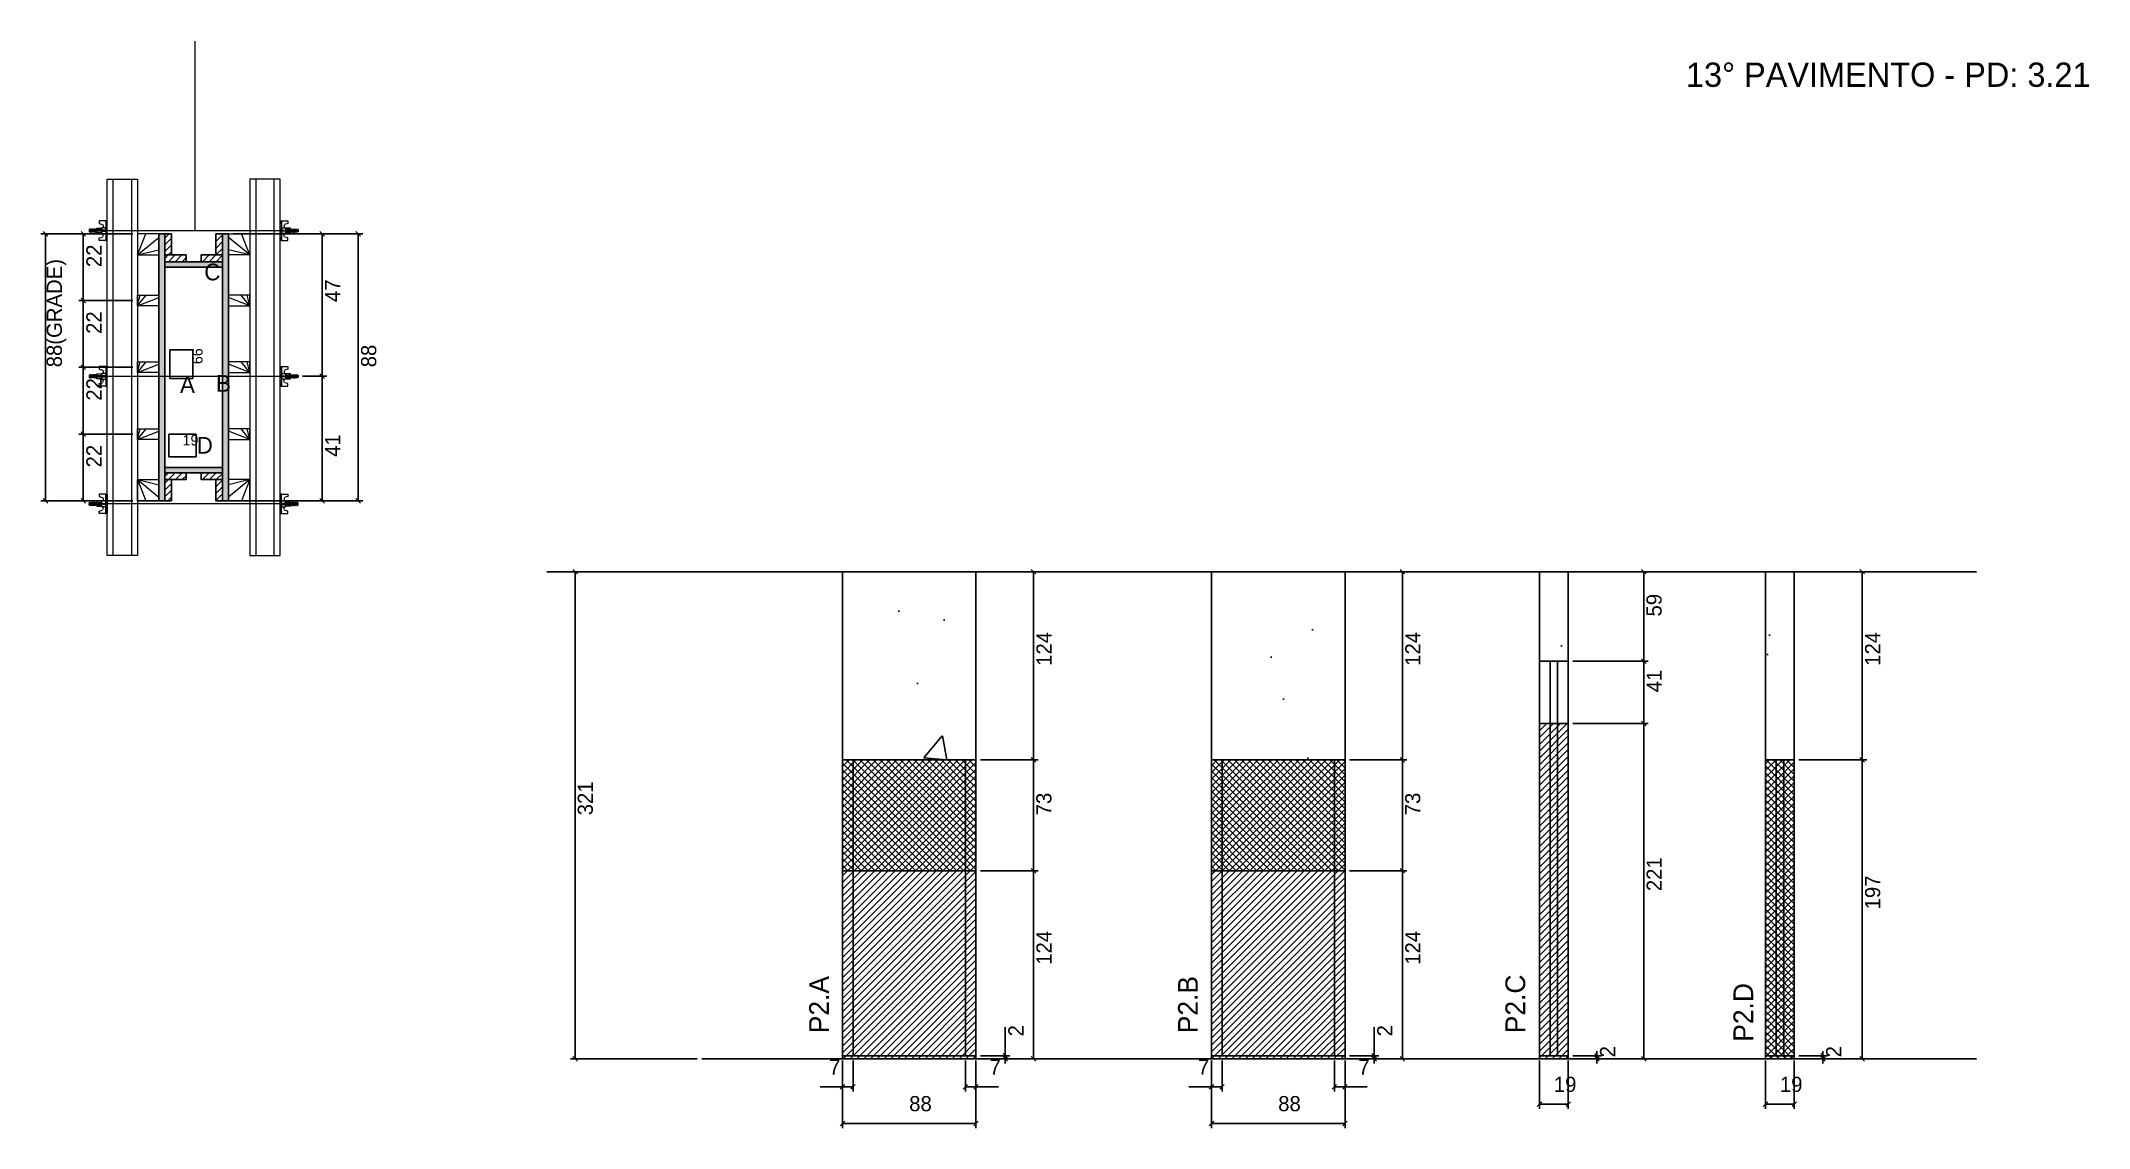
# Model space of a CAD drawing. Header units: metres. Extents: x 6096 to 7445, y 12142 to 12859.
import ezdxf

# ---------------------------------------------------------------- set-up
doc = ezdxf.new("R2010")
doc.units = ezdxf.units.M
for name, color, linetype in [('00 - FELIPE', 7, 'Continuous'), ('CHAPA', 7, 'Continuous'), ('COTA', 7, 'Continuous'), ('Hachura', 7, 'Continuous'), ('Madeira', 7, 'Continuous'), ('NIVEL 2° PAV.', 7, 'Continuous'), ('NOMENCLATURA', 7, 'Continuous'), ('Nível', 7, 'Continuous'), ('Painéis', 7, 'Continuous'), ('Perfil Metálico', 7, 'Continuous'), ('SARR_2.2x7', 7, 'Continuous'), ('SARRAFO', 7, 'Continuous'), ('Texto Seção', 7, 'Continuous'), ('TEXTO_GERAL', 7, 'Continuous')]:
    doc.layers.add(name, color=color, linetype=linetype)

msp = doc.modelspace()

# ---------------------------------------------------------------- hatches: boundary and pattern name
at = {"layer": 'COTA'}
h = msp.add_hatch(dxfattribs=at)
h.set_pattern_fill('AR-CONC')
h.paths.add_polyline_path([(6624, 12384.8), (6712, 12384.8), (6712, 12508.8), (6624, 12508.8), (6624, 12384.8)])
h = msp.add_hatch(dxfattribs=at)
h.set_pattern_fill('AR-CONC')
h.paths.add_polyline_path([(6867.1, 12384.8), (6955.1, 12384.8), (6955.1, 12508.8), (6867.1, 12508.8), (6867.1, 12384.8)])
h = msp.add_hatch(dxfattribs=at)
h.set_pattern_fill('AR-CONC')
h.paths.add_polyline_path([(7083.2, 12449.8), (7102.2, 12449.8), (7102.2, 12508.8), (7083.2, 12508.8), (7083.2, 12449.8)])
h = msp.add_hatch(dxfattribs=at)
h.set_pattern_fill('AR-CONC')
h.paths.add_polyline_path([(7251.1, 12384.8), (7251.1, 12508.8), (7232.1, 12508.8), (7232.1, 12384.8), (7251.1, 12384.8)])
at = {"layer": 'Hachura'}
h = msp.add_hatch(color=7, dxfattribs=at)
h.dxf.hatch_style = 1
h.paths.add_polyline_path([(6177.6, 12731.5), (6173.6, 12731.5), (6173.6, 12555.5), (6177.6, 12555.5), (6177.6, 12731.5)])
h = msp.add_hatch(dxfattribs=at)
h.set_pattern_fill('ANSI31')
h.paths.add_polyline_path([(6177.6, 12717.5), (6182, 12717.5), (6182, 12731.5), (6177.6, 12731.5), (6177.6, 12717.5)])
h = msp.add_hatch(dxfattribs=at)
h.set_pattern_fill('ANSI31')
h.paths.add_polyline_path([(6215.6, 12717.5), (6211.2, 12717.5), (6211.2, 12731.5), (6215.6, 12731.5), (6215.6, 12717.5)])
h = msp.add_hatch(color=7, dxfattribs=at)
h.dxf.hatch_style = 1
h.paths.add_polyline_path([(6215.6, 12731.5), (6219.6, 12731.5), (6219.6, 12555.5), (6215.6, 12555.5), (6215.6, 12731.5)])
h = msp.add_hatch(dxfattribs=at)
h.set_pattern_fill('ANSI31')
h.paths.add_polyline_path([(6177.6, 12713.1), (6177.6, 12717.5), (6191.6, 12717.5), (6191.6, 12713.1), (6177.6, 12713.1)])
h = msp.add_hatch(color=7, dxfattribs=at)
h.dxf.hatch_style = 1
h.paths.add_polyline_path([(6215.6, 12709.5), (6215.6, 12713.1), (6177.6, 12713.1), (6177.6, 12709.5), (6215.6, 12709.5)])
h = msp.add_hatch(color=7, dxfattribs=at)
h.dxf.hatch_style = 1
h.paths.add_polyline_path([(6215.6, 12709.5), (6215.6, 12713.1), (6177.6, 12713.1), (6177.6, 12709.5), (6215.6, 12709.5)])
h = msp.add_hatch(dxfattribs=at)
h.set_pattern_fill('ANSI31')
h.paths.add_polyline_path([(6215.6, 12713.1), (6215.6, 12717.5), (6201.6, 12717.5), (6201.6, 12713.1), (6215.6, 12713.1)])
h = msp.add_hatch(color=7, dxfattribs=at)
h.dxf.hatch_style = 1
h.paths.add_polyline_path([(6215.6, 12573.9), (6215.6, 12577.5), (6177.6, 12577.5), (6177.6, 12573.9), (6215.6, 12573.9)])
h = msp.add_hatch(color=7, dxfattribs=at)
h.dxf.hatch_style = 1
h.paths.add_polyline_path([(6215.6, 12573.9), (6215.6, 12577.5), (6177.6, 12577.5), (6177.6, 12573.9), (6215.6, 12573.9)])
h = msp.add_hatch(dxfattribs=at)
h.set_pattern_fill('ANSI31')
h.paths.add_polyline_path([(6177.6, 12569.5), (6177.6, 12573.9), (6191.6, 12573.9), (6191.6, 12569.5), (6177.6, 12569.5)])
h = msp.add_hatch(dxfattribs=at)
h.set_pattern_fill('ANSI31')
h.paths.add_polyline_path([(6177.6, 12569.5), (6182, 12569.5), (6182, 12555.5), (6177.6, 12555.5), (6177.6, 12569.5)])
h = msp.add_hatch(dxfattribs=at)
h.set_pattern_fill('ANSI31')
h.paths.add_polyline_path([(6215.6, 12569.5), (6215.6, 12573.9), (6201.6, 12573.9), (6201.6, 12569.5), (6215.6, 12569.5)])
h = msp.add_hatch(dxfattribs=at)
h.set_pattern_fill('ANSI31')
h.paths.add_polyline_path([(6215.6, 12569.5), (6211.2, 12569.5), (6211.2, 12555.5), (6215.6, 12555.5), (6215.6, 12569.5)])
h = msp.add_hatch(dxfattribs=at)
h.set_pattern_fill('ANSI31')
h.paths.add_polyline_path([(7102.2, 12187.8), (7102.2, 12408.8), (7083.2, 12408.8), (7083.2, 12187.8), (7102.2, 12187.8)])
h = msp.add_hatch(dxfattribs=at)
h.set_pattern_fill('ANSI37')
h.paths.add_polyline_path([(6624, 12384.8), (6624, 12311.8), (6712, 12311.8), (6712, 12384.8), (6624, 12384.8)])
h = msp.add_hatch(dxfattribs=at)
h.set_pattern_fill('ANSI37')
h.paths.add_polyline_path([(6867.1, 12384.8), (6867.1, 12311.8), (6955.1, 12311.8), (6955.1, 12384.8), (6867.1, 12384.8)])
h = msp.add_hatch(dxfattribs=at)
h.set_pattern_fill('ANSI37')
h.paths.add_polyline_path([(7251.1, 12187.8), (7251.1, 12384.8), (7232.1, 12384.8), (7232.1, 12187.8), (7251.1, 12187.8)])
h = msp.add_hatch(dxfattribs=at)
h.set_pattern_fill('ANSI31')
h.paths.add_polyline_path([(6712, 12187.8), (6712, 12311.8), (6624, 12311.8), (6624, 12187.8), (6712, 12187.8)])
h = msp.add_hatch(dxfattribs=at)
h.set_pattern_fill('ANSI31')
h.paths.add_polyline_path([(6955.1, 12311.8), (6867.1, 12311.8), (6867.1, 12187.8), (6955.1, 12187.8), (6955.1, 12311.8)])

# ---------------------------------------------------------------- linework, layer by layer
at = {"layer": '00 - FELIPE', "color": 4, "lineweight": 25}
for p, q in [((7106.3, 12449.8), (7154.9, 12449.8)), ((7151.9, 12408.8), (7151.9, 12449.8)), ((7106.3, 12408.8), (7154.9, 12408.8))]:
    msp.add_line(p, q, dxfattribs=at)
at = {"layer": '00 - FELIPE', "color": 0, "lineweight": 25}
for p, q in [((7153.4, 12448.3), (7150.4, 12451.3)), ((7150.4, 12410.3), (7153.4, 12407.3))]:
    msp.add_line(p, q, dxfattribs=at)
at = {"layer": 'CHAPA', "color": 1, "lineweight": 25}
for points in [[(6177.6, 12731.5), (6173.6, 12731.5), (6173.6, 12555.5), (6177.6, 12555.5)], [(6177.6, 12731.5), (6173.6, 12731.5), (6173.6, 12555.5), (6177.6, 12555.5)], [(6215.6, 12731.5), (6219.6, 12731.5), (6219.6, 12555.5), (6215.6, 12555.5)], [(6215.6, 12731.5), (6219.6, 12731.5), (6219.6, 12555.5), (6215.6, 12555.5)], [(6215.6, 12709.5), (6215.6, 12713.1), (6177.6, 12713.1), (6177.6, 12709.5)], [(6215.6, 12709.5), (6215.6, 12713.1), (6177.6, 12713.1), (6177.6, 12709.5)], [(6215.6, 12573.9), (6215.6, 12577.5), (6177.6, 12577.5), (6177.6, 12573.9)], [(6215.6, 12573.9), (6215.6, 12577.5), (6177.6, 12577.5), (6177.6, 12573.9)]]:
    msp.add_lwpolyline(points, close=True, dxfattribs=at)
at = {"layer": 'COTA', "color": 241, "lineweight": 25}
for p, q in [((6156.6, 12731.5), (6096, 12731.5)), ((6099, 12555.5), (6099, 12731.5)), ((6156.6, 12731.5), (6120.9, 12731.5)), ((6123.9, 12731.5), (6123.9, 12687.5)), ((6222.6, 12731.5), (6308, 12731.5)), ((6256.6, 12731.5), (6284.3, 12731.5)), ((6281.3, 12731.5), (6281.3, 12637.6)), ((6305, 12555.5), (6305, 12731.5)), ((6156.6, 12687.5), (6120.9, 12687.5)), ((6156.6, 12687.5), (6120.9, 12687.5)), ((6123.9, 12687.5), (6123.9, 12643.5)), ((6156.6, 12643.5), (6120.9, 12643.5)), ((6156.6, 12643.5), (6120.9, 12643.5)), ((6123.9, 12643.5), (6123.9, 12599.5)), ((6268.4, 12637.6), (6284.3, 12637.6)), ((6268.4, 12637.6), (6284.3, 12637.6)), ((6281.3, 12555.5), (6281.3, 12637.6)), ((6156.6, 12599.5), (6120.9, 12599.5)), ((6156.6, 12599.5), (6120.9, 12599.5)), ((6123.9, 12599.5), (6123.9, 12555.5)), ((6156.6, 12555.5), (6096, 12555.5)), ((6156.6, 12555.5), (6120.9, 12555.5)), ((6222.6, 12555.5), (6308, 12555.5)), ((6256.6, 12555.5), (6284.3, 12555.5)), ((6712, 12508.8), (6624, 12508.8)), ((6624, 12384.8), (6624, 12508.8)), ((6712, 12384.8), (6712, 12508.8)), ((6955.1, 12508.8), (6867.1, 12508.8)), ((6867.1, 12384.8), (6867.1, 12508.8)), ((6955.1, 12384.8), (6955.1, 12508.8))]:
    msp.add_line(p, q, dxfattribs=at)
at = {"layer": 'COTA', "color": 0, "lineweight": 25}
for p, q in [((6100.5, 12730), (6097.5, 12733)), ((6125.4, 12730), (6122.4, 12733)), ((6282.8, 12730), (6279.8, 12733)), ((6306.5, 12730), (6303.5, 12733)), ((6122.4, 12689), (6125.4, 12686)), ((6125.4, 12686), (6122.4, 12689)), ((6122.4, 12645), (6125.4, 12642)), ((6125.4, 12642), (6122.4, 12645)), ((6282.8, 12636.1), (6279.8, 12639.1)), ((6279.8, 12639.1), (6282.8, 12636.1)), ((6122.4, 12601), (6125.4, 12598)), ((6125.4, 12598), (6122.4, 12601)), ((6097.5, 12557), (6100.5, 12554)), ((6122.4, 12557), (6125.4, 12554)), ((6279.8, 12557), (6282.8, 12554)), ((6303.5, 12557), (6306.5, 12554)), ((6751.4, 12507.3), (6748.4, 12510.3)), ((6994.4, 12507.3), (6991.4, 12510.3)), ((7153.4, 12507.3), (7150.4, 12510.3)), ((7297.3, 12507.3), (7294.3, 12510.3)), ((7150.4, 12451.3), (7153.4, 12448.3)), ((7153.4, 12407.3), (7150.4, 12410.3)), ((6751.4, 12383.3), (6748.4, 12386.3)), ((6748.4, 12386.3), (6751.4, 12383.3)), ((6994.4, 12383.3), (6991.4, 12386.3)), ((6991.4, 12386.3), (6994.4, 12383.3)), ((7294.3, 12386.3), (7297.3, 12383.3)), ((7297.3, 12383.3), (7294.3, 12386.3)), ((6748.4, 12313.3), (6751.4, 12310.3)), ((6751.4, 12310.3), (6748.4, 12313.3)), ((6991.4, 12313.3), (6994.4, 12310.3)), ((6994.4, 12310.3), (6991.4, 12313.3)), ((6729.8, 12191.3), (6732.8, 12188.3)), ((6732.8, 12186.3), (6729.8, 12189.3)), ((6748.4, 12189.3), (6751.4, 12186.3)), ((6972.8, 12191.3), (6975.8, 12188.3)), ((6975.8, 12186.3), (6972.8, 12189.3)), ((6991.4, 12189.3), (6994.4, 12186.3)), ((7119.6, 12191.3), (7122.6, 12188.3)), ((7122.6, 12186.3), (7119.6, 12189.3)), ((7150.4, 12189.3), (7153.4, 12186.3)), ((7268.5, 12191.3), (7271.5, 12188.3)), ((7271.5, 12186.3), (7268.5, 12189.3)), ((7294.3, 12189.3), (7297.3, 12186.3)), ((6625.5, 12170.8), (6622.5, 12167.8)), ((6629.5, 12167.8), (6632.5, 12170.8)), ((6706.5, 12170.8), (6703.5, 12167.8)), ((6710.5, 12167.8), (6713.5, 12170.8)), ((6868.6, 12170.8), (6865.6, 12167.8)), ((6872.6, 12167.8), (6875.6, 12170.8)), ((6949.6, 12170.8), (6946.6, 12167.8)), ((6953.6, 12167.8), (6956.6, 12170.8)), ((7084.7, 12159.4), (7081.7, 12156.4)), ((7100.7, 12156.4), (7103.7, 12159.4)), ((7233.6, 12159.4), (7230.6, 12156.4)), ((7249.6, 12156.4), (7252.6, 12159.4)), ((6625.5, 12146.7), (6622.5, 12143.7)), ((6710.5, 12143.7), (6713.5, 12146.7)), ((6868.6, 12146.7), (6865.6, 12143.7)), ((6953.6, 12143.7), (6956.6, 12146.7))]:
    msp.add_line(p, q, dxfattribs=at)
at = {"layer": 'COTA', "color": 180, "lineweight": 25}
for p, q in [((6196, 12655.1), (6181, 12655.1)), ((6181, 12655.1), (6181, 12636.1)), ((6196, 12636.1), (6196, 12655.1)), ((6181, 12636.1), (6196, 12636.1)), ((6198.3, 12599.5), (6180.3, 12599.5)), ((6180.3, 12599.5), (6180.3, 12584.5)), ((6198.3, 12584.5), (6198.3, 12599.5)), ((6180.3, 12584.5), (6198.3, 12584.5))]:
    msp.add_line(p, q, dxfattribs=at)
at = {"layer": 'COTA', "color": 4, "lineweight": 25}
for p, q in [((6715, 12508.8), (6752.9, 12508.8)), ((6749.9, 12384.8), (6749.9, 12508.8)), ((6958.1, 12508.8), (6995.9, 12508.8)), ((6992.9, 12384.8), (6992.9, 12508.8)), ((7105.2, 12508.8), (7154.9, 12508.8)), ((7151.9, 12449.8), (7151.9, 12508.8)), ((7254.1, 12508.8), (7298.8, 12508.8)), ((7295.8, 12384.8), (7295.8, 12508.8)), ((7105.2, 12449.8), (7154.9, 12449.8)), ((7105.2, 12408.8), (7154.9, 12408.8)), ((7151.9, 12187.8), (7151.9, 12408.8)), ((6715, 12384.8), (6752.9, 12384.8)), ((6715, 12384.8), (6752.9, 12384.8)), ((6749.9, 12311.8), (6749.9, 12384.8)), ((6958.1, 12384.8), (6995.9, 12384.8)), ((6958.1, 12384.8), (6995.9, 12384.8)), ((6992.9, 12311.8), (6992.9, 12384.8)), ((7254.1, 12384.8), (7298.8, 12384.8)), ((7254.1, 12384.8), (7298.8, 12384.8)), ((7295.8, 12187.8), (7295.8, 12384.8)), ((6715, 12311.8), (6752.9, 12311.8)), ((6715, 12311.8), (6752.9, 12311.8)), ((6749.9, 12187.8), (6749.9, 12311.8)), ((6958.1, 12311.8), (6995.9, 12311.8)), ((6958.1, 12311.8), (6995.9, 12311.8)), ((6992.9, 12187.8), (6992.9, 12311.8)), ((6731.3, 12189.8), (6731.3, 12208.6)), ((6974.3, 12189.8), (6974.3, 12208.6)), ((6624, 12186.8), (6624, 12142.2)), ((6624, 12184.8), (6624, 12166.3)), ((6631, 12186.8), (6631, 12166.3)), ((6705, 12186.8), (6705, 12166.3)), ((6712, 12186.8), (6712, 12142.2)), ((6712, 12184.8), (6712, 12166.3)), ((6715, 12189.8), (6734.3, 12189.8)), ((6715, 12187.8), (6734.3, 12187.8)), ((6715, 12187.8), (6752.9, 12187.8)), ((6731.3, 12187.8), (6731.3, 12189.8)), ((6731.3, 12187.8), (6731.3, 12184.8)), ((6867.1, 12186.8), (6867.1, 12142.2)), ((6867.1, 12184.8), (6867.1, 12166.3)), ((6874.1, 12186.8), (6874.1, 12166.3)), ((6948.1, 12186.8), (6948.1, 12166.3)), ((6955.1, 12186.8), (6955.1, 12142.2)), ((6955.1, 12184.8), (6955.1, 12166.3)), ((6958.1, 12189.8), (6977.3, 12189.8)), ((6958.1, 12187.8), (6977.3, 12187.8)), ((6958.1, 12187.8), (6995.9, 12187.8)), ((6974.3, 12187.8), (6974.3, 12189.8)), ((6974.3, 12187.8), (6974.3, 12184.8)), ((7083.2, 12186.8), (7083.2, 12154.9)), ((7102.2, 12186.8), (7102.2, 12154.9)), ((7105.2, 12189.8), (7124.1, 12189.8)), ((7105.2, 12187.8), (7124.1, 12187.8)), ((7105.2, 12187.8), (7154.9, 12187.8)), ((7121.1, 12189.8), (7121.1, 12192.8)), ((7121.1, 12187.8), (7121.1, 12189.8)), ((7121.1, 12187.8), (7121.1, 12184.8)), ((7232.1, 12186.8), (7232.1, 12154.9)), ((7251.1, 12186.8), (7251.1, 12154.9)), ((7254.1, 12189.8), (7273, 12189.8)), ((7254.1, 12187.8), (7273, 12187.8)), ((7254.1, 12187.8), (7298.8, 12187.8)), ((7270, 12189.8), (7270, 12192.8)), ((7270, 12187.8), (7270, 12189.8)), ((7270, 12187.8), (7270, 12184.8)), ((6624, 12169.3), (6609.3, 12169.3)), ((6631, 12169.3), (6624, 12169.3)), ((6705, 12169.3), (6712, 12169.3)), ((6712, 12169.3), (6726.8, 12169.3)), ((6867.1, 12169.3), (6852.3, 12169.3)), ((6874.1, 12169.3), (6867.1, 12169.3)), ((6948.1, 12169.3), (6955.1, 12169.3)), ((6955.1, 12169.3), (6969.8, 12169.3)), ((7083.2, 12157.9), (7102.2, 12157.9)), ((7232.1, 12157.9), (7251.1, 12157.9)), ((6712, 12145.2), (6624, 12145.2)), ((6955.1, 12145.2), (6867.1, 12145.2))]:
    msp.add_line(p, q, dxfattribs=at)
at = {"layer": 'COTA', "color": 241, "lineweight": 25}
for points in [[(7102.2, 12449.8), (7102.2, 12508.8), (7083.2, 12508.8), (7083.2, 12449.8)], [(7251.1, 12384.8), (7251.1, 12508.8), (7232.1, 12508.8), (7232.1, 12384.8)]]:
    msp.add_lwpolyline(points, dxfattribs=at)
at = {"layer": 'Hachura', "color": 0, "lineweight": 9}
for p, q in [((6139.6, 12740), (6134.4, 12740)), ((6134.4, 12740), (6134.4, 12738.3)), ((6134.4, 12738.3), (6136.6, 12737.7)), ((6136.9, 12737.4), (6136.9, 12735.5)), ((6138.6, 12739.8), (6139.6, 12739.8)), ((6138.6, 12739.6), (6139.6, 12739.6)), ((6138.6, 12739.3), (6139.6, 12739.3)), ((6138.6, 12738.8), (6139.6, 12738.8)), ((6138.6, 12738), (6139.6, 12738)), ((6138.7, 12740), (6138.7, 12727.1)), ((6138.7, 12740), (6138.7, 12734.8)), ((6139.6, 12727.1), (6139.6, 12740)), ((6253.6, 12727.1), (6253.6, 12740)), ((6253.6, 12740), (6258.7, 12740)), ((6254.5, 12739.8), (6253.6, 12739.8)), ((6254.5, 12739.6), (6253.6, 12739.6)), ((6254.5, 12739.3), (6253.6, 12739.3)), ((6254.5, 12738.8), (6253.6, 12738.8)), ((6254.5, 12738), (6253.6, 12738)), ((6254.5, 12740), (6254.5, 12727.1)), ((6254.5, 12740), (6254.5, 12734.8)), ((6256.3, 12737.4), (6256.3, 12735.5)), ((6258.7, 12738.3), (6256.5, 12737.7)), ((6258.7, 12740), (6258.7, 12738.3)), ((6128.1, 12734.6), (6127.8, 12734.2)), ((6127.8, 12734.2), (6127.8, 12733)), ((6128.1, 12732.6), (6127.8, 12733)), ((6128.4, 12734.6), (6128.1, 12734.6)), ((6128.1, 12732.6), (6128.1, 12734.6)), ((6128.7, 12732.6), (6128.1, 12733.9)), ((6128.7, 12732.5), (6128.1, 12733.7)), ((6128.1, 12733.1), (6128.4, 12732.5)), ((6128.1, 12732.9), (6128.2, 12732.6)), ((6128.4, 12734.6), (6129.4, 12732.6)), ((6128.4, 12734.6), (6129.4, 12732.6)), ((6128.5, 12734.6), (6129.6, 12732.5)), ((6129.8, 12732.5), (6128.7, 12734.7)), ((6128.7, 12732.6), (6129.4, 12732.6)), ((6129.6, 12734.6), (6128.9, 12734.6)), ((6129.9, 12732.6), (6128.9, 12734.6)), ((6129.6, 12734.6), (6130.5, 12732.6)), ((6129.7, 12734.6), (6130.7, 12732.5)), ((6131, 12732.5), (6129.9, 12734.7)), ((6130.5, 12732.6), (6129.9, 12732.6)), ((6130.7, 12734.6), (6130.1, 12734.6)), ((6131.1, 12732.6), (6130.1, 12734.6)), ((6130.3, 12734.6), (6130.1, 12734.6)), ((6130.7, 12734.6), (6131.7, 12732.6)), ((6130.8, 12734.6), (6131.9, 12732.5)), ((6132.1, 12732.5), (6131.1, 12734.7)), ((6131.3, 12732.6), (6131.1, 12732.6)), ((6131.9, 12734.6), (6131.2, 12734.6)), ((6132.2, 12732.6), (6131.2, 12734.6)), ((6131.3, 12732.6), (6131.7, 12732.6)), ((6131.9, 12734.6), (6132.9, 12732.6)), ((6132.9, 12733.4), (6132.2, 12734.7)), ((6132.2, 12732.6), (6132.9, 12732.6)), ((6132.9, 12733.7), (6132.4, 12734.6)), ((6132.9, 12734.6), (6132.4, 12734.6)), ((6132.9, 12731.9), (6132.9, 12735.2)), ((6132.9, 12731.9), (6132.9, 12735.2)), ((6132.9, 12735.2), (6136.1, 12735.2)), ((6132.9, 12734.2), (6136.1, 12734.2)), ((6132.9, 12732.6), (6136.1, 12732.6)), ((6136.1, 12731.9), (6132.9, 12731.9)), ((6134.4, 12728.8), (6136.6, 12729.3)), ((6134.4, 12727.1), (6134.4, 12728.8)), ((6138.7, 12727.1), (6134.4, 12727.1)), ((6136.1, 12735.5), (6136.1, 12731.6)), ((6138.7, 12735.5), (6136.1, 12735.5)), ((6136.1, 12731.6), (6136.1, 12731.9)), ((6136.1, 12731.6), (6136.1, 12731.9)), ((6136.1, 12731.6), (6138.7, 12731.6)), ((6138.7, 12733.8), (6136.7, 12733.8)), ((6136.7, 12733.3), (6138.7, 12733.3)), ((6136.9, 12729.7), (6136.9, 12731.6)), ((6138.6, 12736.6), (6139.6, 12736.6)), ((6138.6, 12730.5), (6139.6, 12730.5)), ((6138.6, 12729.1), (6139.6, 12729.1)), ((6138.6, 12728.2), (6139.6, 12728.2)), ((6138.6, 12727.8), (6139.6, 12727.8)), ((6138.6, 12727.4), (6139.6, 12727.4)), ((6138.6, 12727.2), (6139.6, 12727.2)), ((6138.7, 12733.5), (6138.7, 12735.5)), ((6138.7, 12734.8), (6138.7, 12734.2)), ((6138.7, 12733.5), (6139.6, 12733.5)), ((6138.7, 12727.1), (6139.6, 12727.1)), ((6139, 12734.5), (6138.8, 12734.5)), ((6138.8, 12732.6), (6139.2, 12732.6)), ((6139.4, 12734.5), (6139, 12734.5)), ((6139.6, 12728), (6139.6, 12735.9)), ((6254.5, 12736.6), (6253.6, 12736.6)), ((6253.6, 12728), (6253.6, 12735.9)), ((6254.5, 12733.5), (6253.6, 12733.5)), ((6254.5, 12730.5), (6253.6, 12730.5)), ((6254.5, 12729.1), (6253.6, 12729.1)), ((6254.5, 12728.2), (6253.6, 12728.2)), ((6254.5, 12727.8), (6253.6, 12727.8)), ((6254.5, 12727.4), (6253.6, 12727.4)), ((6254.5, 12727.2), (6253.6, 12727.2)), ((6254.5, 12727.1), (6253.6, 12727.1)), ((6253.7, 12734.5), (6254.2, 12734.5)), ((6254.3, 12732.6), (6253.9, 12732.6)), ((6254.2, 12734.5), (6254.4, 12734.5)), ((6254.5, 12733.5), (6254.5, 12735.5)), ((6254.5, 12735.5), (6257.1, 12735.5)), ((6254.5, 12734.8), (6254.5, 12734.2)), ((6254.5, 12733.8), (6256.5, 12733.8)), ((6256.5, 12733.3), (6254.5, 12733.3)), ((6257.1, 12731.6), (6254.5, 12731.6)), ((6254.5, 12727.1), (6258.7, 12727.1)), ((6256.3, 12729.7), (6256.3, 12731.6)), ((6258.7, 12728.8), (6256.5, 12729.3)), ((6257.1, 12735.5), (6257.1, 12731.6)), ((6260.3, 12735.2), (6257.1, 12735.2)), ((6260.3, 12734.2), (6257.1, 12734.2)), ((6260.3, 12732.6), (6257.1, 12732.6)), ((6257.1, 12731.9), (6260.3, 12731.9)), ((6257.1, 12731.6), (6257.1, 12731.9)), ((6257.1, 12731.6), (6257.1, 12731.9)), ((6258.7, 12727.1), (6258.7, 12728.8)), ((6260.2, 12731.9), (6260.2, 12735.2)), ((6260.3, 12731.9), (6260.3, 12735.2)), ((6260.3, 12733.4), (6260.9, 12734.7)), ((6261.2, 12734.6), (6260.3, 12732.6)), ((6260.3, 12733.7), (6260.7, 12734.6)), ((6260.3, 12734.6), (6260.7, 12734.6)), ((6260.9, 12732.6), (6260.3, 12732.6)), ((6260.9, 12732.6), (6261.9, 12734.6)), ((6261, 12732.5), (6262.1, 12734.7)), ((6261.2, 12734.6), (6261.9, 12734.6)), ((6262.3, 12734.6), (6261.2, 12732.5)), ((6262.4, 12734.6), (6261.4, 12732.6)), ((6261.9, 12732.6), (6261.4, 12732.6)), ((6261.9, 12732.6), (6262.1, 12732.6)), ((6262.1, 12732.6), (6263, 12734.6)), ((6262.2, 12732.5), (6263.2, 12734.7)), ((6262.4, 12734.6), (6263, 12734.6)), ((6263.5, 12734.6), (6262.4, 12732.5)), ((6263.6, 12734.6), (6262.6, 12732.6)), ((6262.6, 12732.6), (6263.2, 12732.6)), ((6262.8, 12734.6), (6263, 12734.6)), ((6263.2, 12732.6), (6264.2, 12734.6)), ((6263.3, 12732.5), (6264.4, 12734.7)), ((6263.6, 12734.6), (6264.2, 12734.6)), ((6264.6, 12734.6), (6263.6, 12732.5)), ((6264.7, 12734.6), (6263.8, 12732.6)), ((6264.7, 12734.6), (6263.8, 12732.6)), ((6264.4, 12732.6), (6263.8, 12732.6)), ((6264.4, 12732.6), (6265, 12733.9)), ((6264.5, 12732.5), (6265, 12733.7)), ((6264.7, 12734.6), (6265, 12734.6)), ((6265, 12733.1), (6264.7, 12732.5)), ((6265, 12732.9), (6264.9, 12732.6)), ((6265, 12734.6), (6265.4, 12734.2)), ((6265, 12732.6), (6265, 12734.6)), ((6265, 12732.6), (6265.4, 12733)), ((6265.4, 12734.2), (6265.4, 12733)), ((6139.6, 12644), (6134.4, 12644)), ((6134.4, 12644), (6134.4, 12642.3)), ((6138.6, 12643.8), (6139.6, 12643.8)), ((6138.6, 12643.6), (6139.6, 12643.6)), ((6138.6, 12643.3), (6139.6, 12643.3)), ((6138.6, 12642.8), (6139.6, 12642.8)), ((6138.7, 12644), (6138.7, 12631.1)), ((6138.7, 12644), (6138.7, 12638.8)), ((6139.6, 12631.1), (6139.6, 12644)), ((6253.6, 12631.1), (6253.6, 12644)), ((6253.6, 12644), (6258.7, 12644)), ((6254.5, 12643.8), (6253.6, 12643.8)), ((6254.5, 12643.6), (6253.6, 12643.6)), ((6254.5, 12643.3), (6253.6, 12643.3)), ((6254.5, 12642.8), (6253.6, 12642.8)), ((6254.5, 12644), (6254.5, 12631.1)), ((6254.5, 12644), (6254.5, 12638.8)), ((6258.7, 12644), (6258.7, 12642.3)), ((6128.1, 12638.6), (6127.8, 12638.2)), ((6127.8, 12638.2), (6127.8, 12637)), ((6128.1, 12636.6), (6127.8, 12637)), ((6128.4, 12638.6), (6128.1, 12638.6)), ((6128.1, 12636.6), (6128.1, 12638.6)), ((6128.7, 12636.6), (6128.1, 12637.9)), ((6128.7, 12636.5), (6128.1, 12637.7)), ((6128.1, 12637.1), (6128.4, 12636.5)), ((6128.1, 12636.9), (6128.2, 12636.6)), ((6128.4, 12638.6), (6129.4, 12636.6)), ((6128.4, 12638.6), (6129.4, 12636.6)), ((6128.5, 12638.6), (6129.6, 12636.5)), ((6129.8, 12636.5), (6128.7, 12638.7)), ((6128.7, 12636.6), (6129.4, 12636.6)), ((6129.6, 12638.6), (6128.9, 12638.6)), ((6129.9, 12636.6), (6128.9, 12638.6)), ((6129.6, 12638.6), (6130.5, 12636.6)), ((6129.7, 12638.6), (6130.7, 12636.5)), ((6131, 12636.5), (6129.9, 12638.7)), ((6130.5, 12636.6), (6129.9, 12636.6)), ((6130.7, 12638.6), (6130.1, 12638.6)), ((6131.1, 12636.6), (6130.1, 12638.6)), ((6130.3, 12638.6), (6130.1, 12638.6)), ((6130.7, 12638.6), (6131.7, 12636.6)), ((6130.8, 12638.6), (6131.9, 12636.5)), ((6132.1, 12636.5), (6131.1, 12638.7)), ((6131.3, 12636.6), (6131.1, 12636.6)), ((6131.9, 12638.6), (6131.2, 12638.6)), ((6132.2, 12636.6), (6131.2, 12638.6)), ((6131.3, 12636.6), (6131.7, 12636.6)), ((6131.9, 12638.6), (6132.9, 12636.6)), ((6132.9, 12637.4), (6132.2, 12638.7)), ((6132.2, 12636.6), (6132.9, 12636.6)), ((6132.9, 12637.7), (6132.4, 12638.6)), ((6132.9, 12638.6), (6132.4, 12638.6)), ((6132.9, 12635.9), (6132.9, 12639.2)), ((6132.9, 12635.9), (6132.9, 12639.2)), ((6132.9, 12639.2), (6136.1, 12639.2)), ((6132.9, 12638.2), (6136.1, 12638.2)), ((6132.9, 12636.6), (6136.1, 12636.6)), ((6136.1, 12635.9), (6132.9, 12635.9)), ((6134.4, 12642.3), (6136.6, 12641.7)), ((6134.4, 12632.8), (6136.6, 12633.3)), ((6134.4, 12631.1), (6134.4, 12632.8)), ((6138.7, 12631.1), (6134.4, 12631.1)), ((6136.1, 12639.5), (6136.1, 12635.6)), ((6138.7, 12639.5), (6136.1, 12639.5)), ((6136.1, 12635.6), (6136.1, 12635.9)), ((6136.1, 12635.6), (6136.1, 12635.9)), ((6136.1, 12635.6), (6138.7, 12635.6)), ((6138.7, 12637.8), (6136.7, 12637.8)), ((6136.7, 12637.3), (6138.7, 12637.3)), ((6136.9, 12641.4), (6136.9, 12639.5)), ((6136.9, 12633.7), (6136.9, 12635.6)), ((6138.6, 12642), (6139.6, 12642)), ((6138.6, 12640.6), (6139.6, 12640.6)), ((6138.6, 12634.5), (6139.6, 12634.5)), ((6138.6, 12633.1), (6139.6, 12633.1)), ((6138.6, 12632.2), (6139.6, 12632.2)), ((6138.6, 12631.8), (6139.6, 12631.8)), ((6138.6, 12631.4), (6139.6, 12631.4)), ((6138.6, 12631.2), (6139.6, 12631.2)), ((6138.7, 12637.5), (6138.7, 12639.5)), ((6138.7, 12638.8), (6138.7, 12638.2)), ((6138.7, 12637.5), (6139.6, 12637.5)), ((6138.7, 12631.1), (6139.6, 12631.1)), ((6139, 12638.5), (6138.8, 12638.5)), ((6138.8, 12636.6), (6139.2, 12636.6)), ((6139.4, 12638.5), (6139, 12638.5)), ((6139.6, 12632), (6139.6, 12639.9)), ((6254.5, 12642), (6253.6, 12642)), ((6254.5, 12640.6), (6253.6, 12640.6)), ((6253.6, 12632), (6253.6, 12639.9)), ((6254.5, 12637.5), (6253.6, 12637.5)), ((6254.5, 12634.5), (6253.6, 12634.5)), ((6254.5, 12633.1), (6253.6, 12633.1)), ((6254.5, 12632.2), (6253.6, 12632.2)), ((6254.5, 12631.8), (6253.6, 12631.8)), ((6254.5, 12631.4), (6253.6, 12631.4)), ((6254.5, 12631.2), (6253.6, 12631.2)), ((6254.5, 12631.1), (6253.6, 12631.1)), ((6253.7, 12638.5), (6254.2, 12638.5)), ((6254.3, 12636.6), (6253.9, 12636.6)), ((6254.2, 12638.5), (6254.4, 12638.5)), ((6254.5, 12637.5), (6254.5, 12639.5)), ((6254.5, 12639.5), (6257.1, 12639.5)), ((6254.5, 12638.8), (6254.5, 12638.2)), ((6254.5, 12637.8), (6256.5, 12637.8)), ((6256.5, 12637.3), (6254.5, 12637.3)), ((6257.1, 12635.6), (6254.5, 12635.6)), ((6254.5, 12631.1), (6258.7, 12631.1)), ((6256.3, 12641.4), (6256.3, 12639.5)), ((6256.3, 12633.7), (6256.3, 12635.6)), ((6258.7, 12642.3), (6256.5, 12641.7)), ((6258.7, 12632.8), (6256.5, 12633.3)), ((6257.1, 12639.5), (6257.1, 12635.6)), ((6260.3, 12639.2), (6257.1, 12639.2)), ((6260.3, 12638.2), (6257.1, 12638.2)), ((6260.3, 12636.6), (6257.1, 12636.6)), ((6257.1, 12635.9), (6260.3, 12635.9)), ((6257.1, 12635.6), (6257.1, 12635.9)), ((6257.1, 12635.6), (6257.1, 12635.9)), ((6258.7, 12631.1), (6258.7, 12632.8)), ((6260.2, 12635.9), (6260.2, 12639.2)), ((6260.3, 12635.9), (6260.3, 12639.2)), ((6260.3, 12637.4), (6260.9, 12638.7)), ((6261.2, 12638.6), (6260.3, 12636.6)), ((6260.3, 12637.7), (6260.7, 12638.6)), ((6260.3, 12638.6), (6260.7, 12638.6)), ((6260.9, 12636.6), (6260.3, 12636.6)), ((6260.9, 12636.6), (6261.9, 12638.6)), ((6261, 12636.5), (6262.1, 12638.7)), ((6261.2, 12638.6), (6261.9, 12638.6)), ((6262.3, 12638.6), (6261.2, 12636.5)), ((6262.4, 12638.6), (6261.4, 12636.6)), ((6261.9, 12636.6), (6261.4, 12636.6)), ((6261.9, 12636.6), (6262.1, 12636.6)), ((6262.1, 12636.6), (6263, 12638.6)), ((6262.2, 12636.5), (6263.2, 12638.7)), ((6262.4, 12638.6), (6263, 12638.6)), ((6263.5, 12638.6), (6262.4, 12636.5)), ((6263.6, 12638.6), (6262.6, 12636.6)), ((6262.6, 12636.6), (6263.2, 12636.6)), ((6262.8, 12638.6), (6263, 12638.6)), ((6263.2, 12636.6), (6264.2, 12638.6)), ((6263.3, 12636.5), (6264.4, 12638.7)), ((6263.6, 12638.6), (6264.2, 12638.6)), ((6264.6, 12638.6), (6263.6, 12636.5)), ((6264.7, 12638.6), (6263.8, 12636.6)), ((6264.7, 12638.6), (6263.8, 12636.6)), ((6264.4, 12636.6), (6263.8, 12636.6)), ((6264.4, 12636.6), (6265, 12637.9)), ((6264.5, 12636.5), (6265, 12637.7)), ((6264.7, 12638.6), (6265, 12638.6)), ((6265, 12637.1), (6264.7, 12636.5)), ((6265, 12636.9), (6264.9, 12636.6)), ((6265, 12638.6), (6265.4, 12638.2)), ((6265, 12636.6), (6265, 12638.6)), ((6265, 12636.6), (6265.4, 12637)), ((6265.4, 12638.2), (6265.4, 12637)), ((6128.1, 12554.4), (6127.8, 12554.1)), ((6127.8, 12552.8), (6127.8, 12554.1)), ((6128.1, 12552.5), (6127.8, 12552.8)), ((6128.1, 12553.9), (6128.4, 12554.6)), ((6128.7, 12554.5), (6128.1, 12553.4)), ((6128.1, 12554.2), (6128.2, 12554.4)), ((6128.7, 12554.4), (6128.1, 12553.1)), ((6128.1, 12554.4), (6128.1, 12552.5)), ((6128.4, 12552.5), (6128.1, 12552.5)), ((6128.4, 12552.5), (6129.4, 12554.4)), ((6128.4, 12552.5), (6129.4, 12554.4)), ((6128.5, 12552.4), (6129.6, 12554.6)), ((6129.8, 12554.5), (6128.7, 12552.4)), ((6128.7, 12554.4), (6129.4, 12554.4)), ((6129.9, 12554.4), (6128.9, 12552.5)), ((6129.6, 12552.5), (6128.9, 12552.5)), ((6129.6, 12552.5), (6130.5, 12554.4)), ((6129.7, 12552.4), (6130.7, 12554.6)), ((6131, 12554.5), (6129.9, 12552.4)), ((6130.5, 12554.4), (6129.9, 12554.4)), ((6131.1, 12554.4), (6130.1, 12552.5)), ((6130.7, 12552.5), (6130.1, 12552.5)), ((6130.3, 12552.5), (6130.1, 12552.5)), ((6130.7, 12552.5), (6131.7, 12554.4)), ((6130.8, 12552.4), (6131.9, 12554.6)), ((6132.1, 12554.5), (6131.1, 12552.4)), ((6131.3, 12554.4), (6131.1, 12554.4)), ((6132.2, 12554.4), (6131.2, 12552.5)), ((6131.9, 12552.5), (6131.2, 12552.5)), ((6131.3, 12554.4), (6131.7, 12554.4)), ((6131.9, 12552.5), (6132.9, 12554.4)), ((6132.2, 12554.4), (6132.9, 12554.4)), ((6132.9, 12553.7), (6132.2, 12552.4)), ((6132.9, 12553.4), (6132.4, 12552.5)), ((6132.9, 12552.5), (6132.4, 12552.5)), ((6132.9, 12555.2), (6132.9, 12551.9)), ((6132.9, 12555.2), (6132.9, 12551.9)), ((6136.1, 12555.2), (6132.9, 12555.2)), ((6132.9, 12554.4), (6136.1, 12554.4)), ((6132.9, 12552.9), (6136.1, 12552.9)), ((6132.9, 12551.9), (6136.1, 12551.9)), ((6138.7, 12560), (6134.4, 12560)), ((6134.4, 12560), (6134.4, 12558.3)), ((6134.4, 12558.3), (6136.6, 12557.7)), ((6134.4, 12548.8), (6136.6, 12549.3)), ((6134.4, 12547.1), (6134.4, 12548.8)), ((6136.1, 12551.6), (6136.1, 12555.5)), ((6136.1, 12555.5), (6138.7, 12555.5)), ((6136.1, 12555.5), (6136.1, 12555.2)), ((6136.1, 12555.5), (6136.1, 12555.2)), ((6138.7, 12551.6), (6136.1, 12551.6)), ((6136.7, 12553.7), (6138.7, 12553.7)), ((6138.7, 12553.2), (6136.7, 12553.2)), ((6136.9, 12557.4), (6136.9, 12555.5)), ((6136.9, 12549.7), (6136.9, 12551.6)), ((6138.6, 12559.8), (6139.6, 12559.8)), ((6138.6, 12559.6), (6139.6, 12559.6)), ((6138.6, 12559.3), (6139.6, 12559.3)), ((6138.6, 12558.8), (6139.6, 12558.8)), ((6138.6, 12558), (6139.6, 12558)), ((6138.6, 12556.6), (6139.6, 12556.6)), ((6138.6, 12550.5), (6139.6, 12550.5)), ((6138.6, 12549.1), (6139.6, 12549.1)), ((6138.6, 12548.2), (6139.6, 12548.2)), ((6138.7, 12547.1), (6138.7, 12560)), ((6138.7, 12560), (6139.6, 12560)), ((6138.7, 12553.5), (6138.7, 12551.6)), ((6138.7, 12553.5), (6139.6, 12553.5)), ((6138.7, 12552.2), (6138.7, 12552.9)), ((6138.7, 12547.1), (6138.7, 12552.2)), ((6138.8, 12554.5), (6139.2, 12554.5)), ((6139, 12552.6), (6138.8, 12552.6)), ((6139.4, 12552.6), (6139, 12552.6)), ((6139.6, 12560), (6139.6, 12547.1)), ((6139.6, 12559), (6139.6, 12551.2)), ((6253.6, 12560), (6253.6, 12547.1)), ((6254.5, 12560), (6253.6, 12560)), ((6254.5, 12559.8), (6253.6, 12559.8)), ((6254.5, 12559.6), (6253.6, 12559.6)), ((6254.5, 12559.3), (6253.6, 12559.3)), ((6253.6, 12559), (6253.6, 12551.2)), ((6254.5, 12558.8), (6253.6, 12558.8)), ((6254.5, 12558), (6253.6, 12558)), ((6254.5, 12556.6), (6253.6, 12556.6)), ((6254.5, 12553.5), (6253.6, 12553.5)), ((6254.5, 12550.5), (6253.6, 12550.5)), ((6254.5, 12549.1), (6253.6, 12549.1)), ((6254.5, 12548.2), (6253.6, 12548.2)), ((6253.7, 12552.6), (6254.2, 12552.6)), ((6254.3, 12554.5), (6253.9, 12554.5)), ((6254.2, 12552.6), (6254.4, 12552.6)), ((6254.5, 12547.1), (6254.5, 12560)), ((6254.5, 12560), (6258.7, 12560)), ((6257.1, 12555.5), (6254.5, 12555.5)), ((6256.5, 12553.7), (6254.5, 12553.7)), ((6254.5, 12553.5), (6254.5, 12551.6)), ((6254.5, 12553.2), (6256.5, 12553.2)), ((6254.5, 12552.2), (6254.5, 12552.9)), ((6254.5, 12547.1), (6254.5, 12552.2)), ((6254.5, 12551.6), (6257.1, 12551.6)), ((6256.3, 12557.4), (6256.3, 12555.5)), ((6256.3, 12549.7), (6256.3, 12551.6)), ((6258.7, 12558.3), (6256.5, 12557.7)), ((6258.7, 12548.8), (6256.5, 12549.3)), ((6257.1, 12551.6), (6257.1, 12555.5)), ((6257.1, 12555.5), (6257.1, 12555.2)), ((6257.1, 12555.5), (6257.1, 12555.2)), ((6257.1, 12555.2), (6260.3, 12555.2)), ((6260.3, 12554.4), (6257.1, 12554.4)), ((6260.3, 12552.9), (6257.1, 12552.9)), ((6260.3, 12551.9), (6257.1, 12551.9)), ((6258.7, 12560), (6258.7, 12558.3)), ((6258.7, 12547.1), (6258.7, 12548.8)), ((6260.2, 12555.2), (6260.2, 12551.9)), ((6260.3, 12555.2), (6260.3, 12551.9)), ((6260.9, 12554.4), (6260.3, 12554.4)), ((6261.2, 12552.5), (6260.3, 12554.4)), ((6260.3, 12553.7), (6260.9, 12552.4)), ((6260.3, 12553.4), (6260.7, 12552.5)), ((6260.3, 12552.5), (6260.7, 12552.5)), ((6260.9, 12554.4), (6261.9, 12552.5)), ((6261, 12554.5), (6262.1, 12552.4)), ((6262.3, 12552.4), (6261.2, 12554.6)), ((6261.2, 12552.5), (6261.9, 12552.5)), ((6261.9, 12554.4), (6261.4, 12554.4)), ((6262.4, 12552.5), (6261.4, 12554.4)), ((6261.9, 12554.4), (6262.1, 12554.4)), ((6262.1, 12554.4), (6263, 12552.5)), ((6262.2, 12554.5), (6263.2, 12552.4)), ((6263.5, 12552.4), (6262.4, 12554.6)), ((6262.4, 12552.5), (6263, 12552.5)), ((6262.6, 12554.4), (6263.2, 12554.4)), ((6263.6, 12552.5), (6262.6, 12554.4)), ((6262.8, 12552.5), (6263, 12552.5)), ((6263.2, 12554.4), (6264.2, 12552.5)), ((6263.3, 12554.5), (6264.4, 12552.4)), ((6264.6, 12552.4), (6263.6, 12554.6)), ((6263.6, 12552.5), (6264.2, 12552.5)), ((6264.7, 12552.5), (6263.8, 12554.4)), ((6264.4, 12554.4), (6263.8, 12554.4)), ((6264.7, 12552.5), (6263.8, 12554.4)), ((6264.4, 12554.4), (6265, 12553.1)), ((6264.5, 12554.5), (6265, 12553.4)), ((6265, 12553.9), (6264.7, 12554.6)), ((6264.7, 12552.5), (6265, 12552.5)), ((6265, 12554.2), (6264.9, 12554.4)), ((6265, 12554.4), (6265.4, 12554.1)), ((6265, 12554.4), (6265, 12552.5)), ((6265, 12552.5), (6265.4, 12552.8)), ((6265.4, 12552.8), (6265.4, 12554.1)), ((6139.6, 12547.1), (6134.4, 12547.1)), ((6138.6, 12547.8), (6139.6, 12547.8)), ((6138.6, 12547.4), (6139.6, 12547.4)), ((6138.6, 12547.2), (6139.6, 12547.2)), ((6254.5, 12547.8), (6253.6, 12547.8)), ((6254.5, 12547.4), (6253.6, 12547.4)), ((6254.5, 12547.2), (6253.6, 12547.2)), ((6253.6, 12547.1), (6258.7, 12547.1))]:
    msp.add_line(p, q, dxfattribs=at)
at = {"layer": 'Hachura', "color": 251, "lineweight": 9}
for p, q in [((6264.4, 12733.5), (6132.6, 12733.5)), ((6264.4, 12637.5), (6132.6, 12637.5)), ((6264.4, 12553.5), (6132.6, 12553.5))]:
    msp.add_line(p, q, dxfattribs=at)
at = {"layer": 'Madeira', "color": 126, "lineweight": 18}
for p, q in [((6159.6, 12717.5), (6165, 12731.5)), ((6159.6, 12717.5), (6173.6, 12729)), ((6233.6, 12717.5), (6219.6, 12729)), ((6233.6, 12717.5), (6228.2, 12731.5)), ((6159.6, 12717.5), (6173.6, 12721)), ((6233.6, 12717.5), (6219.6, 12721)), ((6159.6, 12684), (6165.3, 12691)), ((6159.6, 12684), (6161.3, 12691)), ((6159.6, 12684), (6173.6, 12689.5)), ((6233.6, 12684), (6219.6, 12689.5)), ((6233.6, 12684), (6227.8, 12691)), ((6233.6, 12684), (6231.8, 12691)), ((6159.6, 12640), (6165.3, 12647)), ((6159.6, 12640), (6161.3, 12647)), ((6159.6, 12640), (6173.6, 12645.5)), ((6233.6, 12640), (6219.6, 12645.5)), ((6233.6, 12640), (6227.8, 12647)), ((6233.6, 12640), (6231.8, 12647)), ((6159.6, 12596), (6165.3, 12603)), ((6159.6, 12596), (6161.3, 12603)), ((6233.6, 12596), (6227.8, 12603)), ((6233.6, 12596), (6231.8, 12603)), ((6159.6, 12596), (6173.6, 12601.5)), ((6233.6, 12596), (6219.6, 12601.5)), ((6159.6, 12569.5), (6173.6, 12558)), ((6159.6, 12569.5), (6173.6, 12566.1)), ((6159.6, 12569.5), (6165, 12555.5)), ((6233.6, 12569.5), (6219.6, 12558)), ((6233.6, 12569.5), (6219.6, 12566.1)), ((6233.6, 12569.5), (6228.1, 12555.5))]:
    msp.add_line(p, q, dxfattribs=at)
for points in [[(6159.6, 12555.5), (6173.6, 12555.5), (6173.6, 12731.5), (6159.6, 12731.5)], [(6159.6, 12717.5), (6173.6, 12717.5), (6173.6, 12731.5), (6159.6, 12731.5)], [(6233.6, 12555.5), (6219.6, 12555.5), (6219.6, 12731.5), (6233.6, 12731.5)], [(6233.6, 12717.5), (6219.6, 12717.5), (6219.6, 12731.5), (6233.6, 12731.5)], [(6159.6, 12684), (6159.6, 12691), (6173.6, 12691), (6173.6, 12684)], [(6233.6, 12684), (6233.6, 12691), (6219.6, 12691), (6219.6, 12684)], [(6159.6, 12640), (6159.6, 12647), (6173.6, 12647), (6173.6, 12640)], [(6233.6, 12640), (6233.6, 12647), (6219.6, 12647), (6219.6, 12640)], [(6159.6, 12596), (6159.6, 12603), (6173.6, 12603), (6173.6, 12596)], [(6233.6, 12596), (6233.6, 12603), (6219.6, 12603), (6219.6, 12596)], [(6159.6, 12569.5), (6173.6, 12569.5), (6173.6, 12555.5), (6159.6, 12555.5)], [(6233.6, 12569.5), (6219.6, 12569.5), (6219.6, 12555.5), (6233.6, 12555.5)]]:
    msp.add_lwpolyline(points, close=True, dxfattribs=at)
at = {"layer": 'NIVEL 2° PAV.', "color": 4, "lineweight": 25}
for p, q in [((6444.7, 12508.8), (6450.9, 12508.8)), ((6447.9, 12187.8), (6447.9, 12508.8)), ((6528.4, 12187.8), (6444.9, 12187.8))]:
    msp.add_line(p, q, dxfattribs=at)
at = {"layer": 'NIVEL 2° PAV.', "color": 0, "lineweight": 25}
for p, q in [((6449.4, 12507.3), (6446.4, 12510.3)), ((6446.4, 12189.3), (6449.4, 12186.3))]:
    msp.add_line(p, q, dxfattribs=at)
at = {"layer": 'Nível', "color": 4, "lineweight": 25}
for p, q in [((6429.2, 12508.8), (7371.2, 12508.8)), ((6531.4, 12187.8), (7371.2, 12187.8))]:
    msp.add_line(p, q, dxfattribs=at)
at = {"layer": 'Painéis', "color": 200, "lineweight": 25}
for p, q in [((7083.2, 12449.8), (7083.2, 12189.8)), ((7083.2, 12449.8), (7102.2, 12449.8)), ((7102.2, 12189.8), (7102.2, 12449.8)), ((7083.2, 12408.8), (7102.2, 12408.8)), ((6624, 12384.8), (6624, 12187.8)), ((6712, 12384.8), (6624, 12384.8)), ((6712, 12187.8), (6712, 12384.8)), ((6867.1, 12384.8), (6867.1, 12187.8)), ((6955.1, 12384.8), (6867.1, 12384.8)), ((6955.1, 12187.8), (6955.1, 12384.8)), ((7232.1, 12384.8), (7232.1, 12189.8)), ((7232.1, 12384.8), (7251.1, 12384.8)), ((7251.1, 12189.8), (7251.1, 12384.8)), ((6712, 12311.8), (6624, 12311.8)), ((6955.1, 12311.8), (6867.1, 12311.8)), ((6624, 12189.8), (6712, 12189.8)), ((6867.1, 12189.8), (6955.1, 12189.8)), ((7083.2, 12189.8), (7102.2, 12189.8)), ((7232.1, 12189.8), (7251.1, 12189.8))]:
    msp.add_line(p, q, dxfattribs=at)
for points in [[(6177.6, 12577.5), (6215.6, 12577.5), (6215.6, 12709.5), (6177.6, 12709.5)], [(6712, 12189.8), (6624, 12189.8), (6624, 12187.8), (6712, 12187.8)], [(6955.1, 12189.8), (6867.1, 12189.8), (6867.1, 12187.8), (6955.1, 12187.8)], [(7083.2, 12189.8), (7102.2, 12189.8), (7102.2, 12187.8), (7083.2, 12187.8)], [(7232.1, 12189.8), (7251.1, 12189.8), (7251.1, 12187.8), (7232.1, 12187.8)]]:
    msp.add_lwpolyline(points, close=True, dxfattribs=at)
at = {"layer": 'Perfil Metálico', "color": 224, "lineweight": 18}
for points in [[(6139.6, 12767.5), (6159.6, 12767.5), (6159.6, 12519.5), (6139.6, 12519.5)], [(6155.6, 12519.5), (6143.6, 12519.5), (6143.6, 12767.5), (6155.6, 12767.5)], [(6253.6, 12767.5), (6233.6, 12767.5), (6233.6, 12519.5), (6253.6, 12519.5)], [(6237.6, 12519.5), (6249.6, 12519.5), (6249.6, 12767.5), (6237.6, 12767.5)]]:
    msp.add_lwpolyline(points, close=True, dxfattribs=at)
at = {"layer": 'SARR_2.2x7', "color": 40, "lineweight": 25}
for p, q in [((7090.2, 12408.8), (7090.2, 12449.8)), ((7095.2, 12408.8), (7095.2, 12449.8)), ((7090.2, 12408.8), (7090.2, 12189.8)), ((7095.2, 12408.8), (7095.2, 12189.8)), ((6631, 12311.8), (6631, 12384.8)), ((6705, 12311.8), (6705, 12384.8)), ((6874.1, 12311.8), (6874.1, 12384.8)), ((6948.1, 12311.8), (6948.1, 12384.8)), ((7239.1, 12384.8), (7239.1, 12189.8)), ((7244.1, 12384.8), (7244.1, 12189.8)), ((6631, 12189.8), (6631, 12311.8)), ((6705, 12189.8), (6705, 12311.8)), ((6874.1, 12189.8), (6874.1, 12311.8)), ((6948.1, 12189.8), (6948.1, 12311.8))]:
    msp.add_line(p, q, dxfattribs=at)
at = {"layer": 'SARRAFO', "color": 251, "lineweight": 25}
for points in [[(6182, 12731.5), (6182, 12717.5), (6177.6, 12717.5), (6177.6, 12731.5)], [(6211.2, 12731.5), (6211.2, 12717.5), (6215.6, 12717.5), (6215.6, 12731.5)], [(6191.6, 12717.5), (6177.6, 12717.5), (6177.6, 12713.1), (6191.6, 12713.1)], [(6201.6, 12717.5), (6215.6, 12717.5), (6215.6, 12713.1), (6201.6, 12713.1)], [(6191.6, 12573.9), (6177.6, 12573.9), (6177.6, 12569.5), (6191.6, 12569.5)], [(6182, 12555.5), (6182, 12569.5), (6177.6, 12569.5), (6177.6, 12555.5)], [(6201.6, 12573.9), (6215.6, 12573.9), (6215.6, 12569.5), (6201.6, 12569.5)], [(6211.2, 12555.5), (6211.2, 12569.5), (6215.6, 12569.5), (6215.6, 12555.5)]]:
    msp.add_lwpolyline(points, close=True, dxfattribs=at)
at = {"layer": 'Texto Seção', "color": 252, "lineweight": 15}
msp.add_line((6197.5, 12733.5), (6197.5, 12858.5), dxfattribs=at)

# ---------------------------------------------------------------- texts
at = {"layer": '00 - FELIPE', "color": 240, "lineweight": 25}
msp.add_text('41', height=10, rotation=90, dxfattribs=at).set_placement((7163.8, 12429.3))
at = {"layer": 'COTA', "color": 241, "lineweight": 25}
for s, p in [('22', (6135.9, 12709.5)), ('88(GRADE)', (6109.8, 12643.5)), ('47', (6293.2, 12686.5)), ('22', (6135.9, 12665.5)), ('88', (6316.9, 12643.5)), ('22', (6135.9, 12621.5)), ('22', (6135.9, 12577.5)), ('41', (6293.2, 12584.5))]:
    msp.add_text(s, height=10, rotation=90, dxfattribs=at).set_placement(p)
at = {"layer": 'COTA', "color": 1, "lineweight": 25}
msp.add_text('66', height=7, rotation=90, dxfattribs=at).set_placement((6202.5, 12645.6))
msp.add_text('19', height=7, dxfattribs=at).set_placement((6189.3, 12592))
at = {"layer": 'COTA', "color": 240, "lineweight": 25}
for s, p in [('59', (7163.7, 12479.3)), ('124', (6761.8, 12446.8)), ('124', (7004.8, 12446.8)), ('124', (7307.7, 12446.8)), ('73', (6761.7, 12348.3)), ('73', (7004.7, 12348.3)), ('221', (7163.8, 12298.3)), ('197', (7307.7, 12286.3)), ('124', (6761.8, 12249.8)), ('124', (7004.8, 12249.8)), ('2', (6743.3, 12202.6)), ('2', (6986.3, 12202.6)), ('2', (7133.1, 12188.8)), ('2', (7282, 12188.8))]:
    msp.add_text(s, height=10, rotation=90, dxfattribs=at).set_placement(p)
for s, p in [('7', (6615.2, 12177.4)), ('7', (6720.9, 12177.4)), ('7', (6858.2, 12177.4)), ('7', (6963.9, 12177.4)), ('19', (7092.7, 12166)), ('19', (7241.6, 12166)), ('88', (6668, 12153.3)), ('88', (6911.1, 12153.3))]:
    msp.add_text(s, height=10, dxfattribs=at).set_placement(p)
at = {"layer": 'NIVEL 2° PAV.', "color": 240, "lineweight": 25}
msp.add_text('321', height=10, rotation=90, dxfattribs=at).set_placement((6459.6, 12348.3))
at = {"layer": 'NOMENCLATURA', "color": 2, "lineweight": 25}
msp.add_text('13° PAVIMENTO - PD: 3.21', height=16, dxfattribs=at).set_placement((7179.7, 12828.3))
at = {"layer": 'Texto Seção', "color": 7, "lineweight": 15}
for s, p in [('P2.A', (6615.1, 12204.7)), ('P2.B', (6858.1, 12204.7)), ('P2.C', (7073.8, 12204.7)), ('P2.D', (7224, 12199.1))]:
    msp.add_text(s, height=13, rotation=90, dxfattribs=at).set_placement(p)
at = {"layer": 'TEXTO_GERAL', "color": 7, "lineweight": 25}
for s, p in [('C', (6203.6, 12700.8)), ('A', (6187.6, 12626.6)), ('B', (6211.3, 12627.4)), ('D', (6198.6, 12586.6))]:
    msp.add_text(s, height=11, dxfattribs=at).set_placement(p)

doc.saveas('drawing.dxf')
